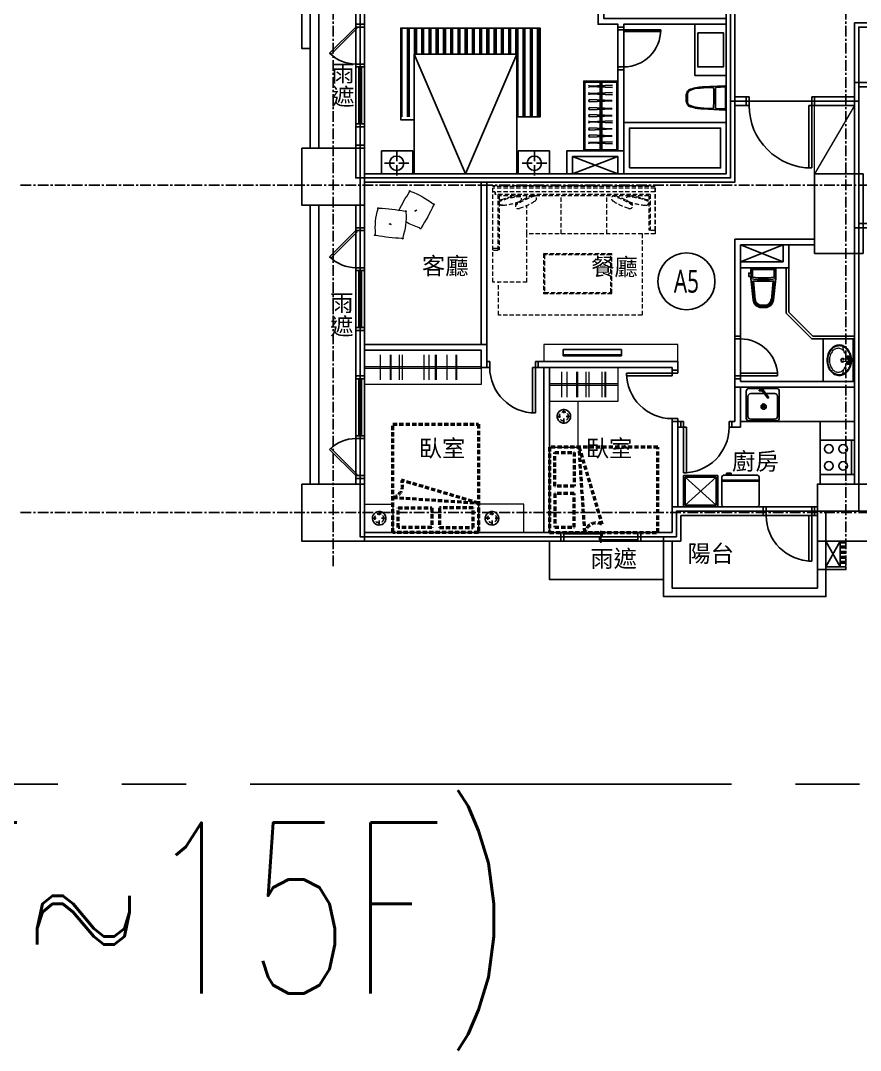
# Model space of a CAD drawing. Header units: millimetres. Extents: x -3377 to 119122, y -22007 to 15479.
# Drawn here: x 63803 to 65277, y 7810 to 9618 of the extents above; entities that cross this region are included whole.
import ezdxf
from ezdxf.enums import TextEntityAlignment as Align

# ---------------------------------------------------------------- set-up
doc = ezdxf.new("R2010")
doc.units = ezdxf.units.MM
doc.header["$LTSCALE"] = 150
doc.header["$MEASUREMENT"] = 0
doc.linetypes.add('11', pattern=[0.15, 0.1, -0.05])
doc.linetypes.add('CENTER', pattern=[2, 1.25, -0.25, 0.25, -0.25])
doc.layers.get('0').update_dxf_attribs({"plot": 0})
for name, color, linetype, plot in [('AREA', 3, 'Continuous', False), ('FUNITURE', 9, 'Continuous', False), ('S-ARCH', 252, 'Continuous', False)]:
    doc.layers.add(name, color=color, linetype=linetype, plot=plot)
for name, color, linetype in [('area2', 6, 'Continuous'), ('ASSLN', 8, 'Continuous'), ('COL', 1, 'Continuous'), ('Duct', 1, 'Continuous'), ('FIN', 5, 'Continuous'), ('GRID', 5, 'CENTER'), ('OPEN', 4, 'Continuous'), ('SYM', 3, 'Continuous'), ('TEXT', 2, 'Continuous'), ('TOIL', 6, 'Continuous'), ('TOILET', 141, 'Continuous'), ('WALL', 2, 'Continuous'), ('WALL2', 3, 'Continuous'), ('WALL3', 4, 'Continuous')]:
    doc.layers.add(name, color=color, linetype=linetype)
doc.styles.add('C1', font='', dxfattribs={"bigfont": 'japanese.shx'})
doc.styles.add('CS4', font='romans.shx', dxfattribs={"width": 0.7, "height": 45, "bigfont": 'lsp.shx'})
doc.styles.add('HH', font='')
doc.styles.add('HHV', font='')
doc.styles.get('C1').set_extended_font_data('微軟正黑體')
doc.styles.get('HH').set_extended_font_data('Microsoft JhengHei')
doc.styles.get('HHV').set_extended_font_data('@微軟正黑體')

# ---------------------------------------------------------------- blocks, each defined once
blk = doc.blocks.new('A$C1FBE2881')
at = {"color": 252}
for p, q in [((-284.5, -360, 0), (-284.5, -995, 0)), ((-299.5, -820, 0), (-299.5, -995, 0)), ((160.5, -1040), (240.5, -1010)), ((240.5, -1040), (160.5, -1010)), ((-299.5, -1585, 0), (-299.5, -1095, 0)), ((-284.5, -1585, 0), (-284.5, -1095, 0)), ((455.5, -1165, 0), (530.5, -1195, 0)), ((455.5, -1195, 0), (530.5, -1165, 0))]:
    blk.add_line(p, q, dxfattribs=at)
at = {"color": 252, "elevation": 0}
for points in [[(-284.5, -535), (-314.5, -535), (-314.5, -820), (-299.5, -820)], [(605.5, -1685), (630.5, -1685), (630.5, -1730), (605.5, -1730), (605.5, -1685), (630.5, -1730), (630.5, -1685), (605.5, -1730)]]:
    blk.add_lwpolyline(points, dxfattribs=at)
for points in [[(600.5, -1405), (655.5, -1405), (655.5, -1330), (645.5, -1330), (645.5, -1330), (600.5, -1330)], [(320.5, -1685), (320.5, -1752.5), (120.5, -1752.5), (120.5, -1685)]]:
    blk.add_lwpolyline(points, close=True, dxfattribs=at)
at = {"layer": 'AREA', "color": 252}
for points in [[(-299.5, -727.5), (-299.5, -995), (-219.5, -995), (-219.5, -1047.5), (438, -1047.5), (438, -557.5)], [(-219.5, -727.5), (-219.5, -995), (-219.5, -995), (-219.5, -1047.5), (438, -1047.5), (438, -557.5)]]:
    blk.add_lwpolyline(points, dxfattribs=at)
at = {"layer": 'AREA', "color": 252, "elevation": 0}
for points in [[(438, -1047.5), (438, -557.5), (663, -557.5), (663, -267.5), (663, -267.5), (663, -27.5), (663, -27.5), (663, 212.5), (328, 212.5), (328, 297.5), (-212, 297.5), (-212, -1047.5)], [(1425.5, -557.5), (793, -557.5), (663, -557.5), (663, -557.5), (438, -557.5), (438, -912.5), (438, -912.5), (663, -912.5), (663, -887.5), (663, -782.5), (933, -782.5), (1160.5, -782.5), (1425.5, -782.5), (1425.5, -782.5), (1425.5, -557.5)], [(343, -1677.5), (343, -1632.5), (605.5, -1632.5), (663, -1632.5), (663, -1127.5), (663, -912.5), (438, -912.5), (438, -1047.5), (-212, -1047.5), (-212, -1677.5), (320.5, -1677.5)]]:
    blk.add_lwpolyline(points, close=True, dxfattribs=at)
for points in [[(1913, -1632.5), (1363, -1632.5), (1363, -1292.5), (1158, -1292.5), (1158, -1292.5), (933, -1292.5), (933, -1632.5), (663, -1632.5), (605.5, -1632.5), (343, -1632.5), (343, -1677.5), (320.5, -1677.5), (-212, -1677.5), (-212, -1047.5), (-212, 297.5)], [(1425.5, -782.5), (663, -782.5), (663, -1632.5), (933, -1632.5), (933, -1292.5), (1158, -1292.5), (1158, -902.5), (1425.5, -902.5), (1425.5, -782.5)]]:
    blk.add_lwpolyline(points, dxfattribs=at)
at = {"layer": 'AREA', "color": 252}
blk.add_lwpolyline([(605.5, -1782.5), (605.5, -1632.5), (343, -1632.5), (343, -1677.5), (320.5, -1677.5), (320.5, -1782.5)], close=True, dxfattribs=at)
at = {"layer": 'area2', "color": 252, "elevation": 0}
for points in [[(438, -1047.5), (438, -1047.5), (438, -557.5), (438, -557.5), (438, -557.5), (663, -557.5), (663, -557.5), (663, -557.5), (663, 212.5), (663, 212.5), (663, 212.5), (663, 212.5), (663, 212.5), (663, 212.5), (328, 212.5), (328, 297.5), (328, 297.5), (-212, 297.5), (-212, -1047.5), (438, -1047.5), (438, -1047.5)], [(933, -887.5), (663, -887.5), (663, -1127.5), (933, -1127.5)], [(343, -1677.5), (343, -1632.5), (605.5, -1632.5), (663, -1632.5), (663, -1127.5), (663, -912.5), (438, -912.5), (438, -1047.5), (-212, -1047.5), (-212, -1677.5), (320.5, -1677.5)]]:
    blk.add_lwpolyline(points, close=True, dxfattribs=at)
at = {"layer": 'ASSLN', "color": 252, "elevation": 0}
for points in [[(640.5, -1688), (640.5, -1685), (630.5, -1685), (630.5, -1688)], [(640.5, -1697), (640.5, -1694), (630.5, -1694), (630.5, -1697)], [(640.5, -1706), (640.5, -1703), (630.5, -1703), (630.5, -1706)], [(640.5, -1715), (640.5, -1712), (630.5, -1712), (630.5, -1715)], [(640.5, -1730), (605.5, -1730), (605.5, -1735), (640.5, -1735)], [(640.5, -1724), (640.5, -1721), (630.5, -1721), (630.5, -1724)]]:
    blk.add_lwpolyline(points, close=True, dxfattribs=at)
at = {"layer": 'COL', "color": 252, "elevation": 0}
for points in [[(-314.5, -995), (-204.5, -995), (-204.5, -1095), (-314.5, -1095)], [(585.5, -1040), (670.5, -1040), (670.5, -1180), (585.5, -1180)], [(-314.5, -1585), (-204.5, -1585), (-204.5, -1685), (-314.5, -1685)], [(700.5, -1585), (590.5, -1585), (590.5, -1685), (700.5, -1685)]]:
    blk.add_lwpolyline(points, close=True, dxfattribs=at)
at = {"layer": 'Duct', "color": 252, "linetype": 'CENTER', "ltscale": 3, "elevation": 0}
blk.add_lwpolyline([(-2667.8, -2111.5), (-2667.8, -854.3), (-2667.8, 733.2), (3140.4, 733.1), (3139.9, -854.4), (3139.5, -2111.5), (157.7, -2111.5)], close=True, dxfattribs=at)
blk.add_lwpolyline([(-2667.8, -2111.5), (-2667.8, -854.3), (-2667.8, 733.2), (3140.4, 733.1), (3139.9, -854.4), (3139.5, -2111.5), (157.7, -2111.5)], close=True, dxfattribs=at)
blk.add_lwpolyline([(-2667.8, -2111.5), (-2667.8, -854.3), (-2667.8, 733.2), (3140.4, 733.1), (3139.9, -854.4), (3139.5, -2111.5), (157.7, -2111.5)], close=True, dxfattribs=at)
at = {"layer": 'FIN', "color": 252}
for p, q in [((465.5, -1422, 0), (465.5, -1469, 0)), ((518.5, -1417, 0), (470.5, -1417, 0)), ((515.5, -1426, 0), (473.5, -1426, 0)), ((492.3, -1420, 0), (488.3, -1420, 0)), ((488.3, -1420, 0), (488.3, -1421, 0)), ((492.4, -1421, 0), (488.3, -1421, 0)), ((492.3, -1422, 0), (495.6, -1418.7, 0)), ((495.6, -1422, 0), (492.3, -1418.7, 0)), ((494, -1422, 0), (503.2, -1433.8, 0)), ((495.6, -1420.8, 0), (504.8, -1432.5, 0)), ((523.5, -1469, 0), (523.5, -1422, 0)), ((468.5, -1431, 0), (468.5, -1466, 0)), ((504, -1431.6, 0), (502.4, -1432.8, 0)), ((504.7, -1433.2, 0), (503.9, -1433.9, 0)), ((520.5, -1466, 0), (520.5, -1431, 0)), ((494.5, -1450.5, 0), (497.8, -1447.2, 0)), ((497.8, -1450.5, 0), (494.5, -1447.2, 0)), ((496.1, -1451.2, 0), (496.1, -1446.5, 0)), ((470.5, -1474, 0), (518.5, -1474, 0)), ((473.5, -1471, 0), (515.5, -1471, 0)), ((655.5, -1508, 0), (595.5, -1508, 0)), ((595.5, -1508, 0), (595.5, -1568, 0)), ((650.5, -1568, 0), (650.5, -1508, 0)), ((655.5, -1568, 0), (655.5, -1508, 0)), ((595.5, -1568, 0), (655.5, -1568, 0))]:
    blk.add_line(p, q, dxfattribs=at)
at = {"layer": 'FIN', "color": 252, "elevation": 0}
for points in [[(455.5, -1475), (655.5, -1475), (655.5, -1415), (455.5, -1415)], [(595.5, -1475), (595.5, -1585), (655.5, -1585), (655.5, -1475)]]:
    blk.add_lwpolyline(points, close=True, dxfattribs=at)
blk.add_lwpolyline([(455.5, -1475), (595.5, -1475), (595.5, -1585)], dxfattribs=at)
at = {"layer": 'FIN', "color": 252}
for centre, radius in [((493.9, -1420.3, 0), 1.7), ((496.1, -1448.9, 0), 4.63), ((496.1, -1448.9, 0), 2.34), ((610.5, -1523, 0), 7.5), ((635.5, -1523, 0), 7.5), ((610.5, -1553, 0), 7.5), ((635.5, -1553, 0), 7.5)]:
    blk.add_circle(centre, radius, dxfattribs=at)
for centre, radius, start, end in [((470.5, -1422, 0), 5, 90, 180), ((473.5, -1431, 0), 5, 90, 180), ((515.5, -1431, 0), 5, 0, 90), ((518.5, -1422, 0), 5, 0, 90), ((503.6, -1433.5, 0), 0.5, 217.959, 307.959), ((504.4, -1432.9, 0), 0.5, 307.959, 37.959), ((470.5, -1469, 0), 5, 180, 270), ((473.5, -1466, 0), 5, 180, 270), ((515.5, -1466, 0), 5, 270, 0), ((518.5, -1469, 0), 5, 270, 0)]:
    blk.add_arc(centre, radius, start, end, dxfattribs=at)
at = {"layer": 'FUNITURE', "color": 252}
for p, q in [((-140.7, -945.3), (-140.7, -789.3)), ((-140.2, -940.3), (-140.2, -784.3)), ((-138.6, -940.3), (-138.6, -784.3)), ((-129.1, -940.3), (-129.1, -784.3)), ((-127.5, -940.3), (-127.5, -784.3)), ((-125.9, -940.3), (-125.9, -784.3)), ((-116.4, -830), (-116.4, -784.3)), ((-114.8, -830), (-114.8, -784.3)), ((-113.2, -830), (-113.2, -784.3)), ((-103.7, -830), (-103.7, -784.3)), ((-102.1, -830), (-102.1, -784.3)), ((-100.5, -830), (-100.5, -784.3)), ((-91, -830), (-91, -784.3)), ((-89.4, -830), (-89.4, -784.3)), ((-87.8, -830), (-87.8, -784.3)), ((-78.3, -830), (-78.3, -784.3)), ((-76.7, -830), (-76.7, -784.3)), ((-75.1, -830), (-75.1, -784.3)), ((-65.6, -830), (-65.6, -784.3)), ((-64, -830), (-64, -784.3)), ((-62.4, -830), (-62.4, -784.3)), ((-52.9, -830), (-52.9, -784.3)), ((-51.3, -830), (-51.3, -784.3)), ((-49.7, -830), (-49.7, -784.3)), ((-40.2, -830), (-40.2, -784.3)), ((-38.6, -830), (-38.6, -784.3)), ((-37, -830), (-37, -784.3)), ((-27.5, -830), (-27.5, -784.3)), ((-25.9, -830), (-25.9, -784.3)), ((-24.3, -830), (-24.3, -784.3)), ((-14.8, -830), (-14.8, -784.3)), ((-13.2, -830), (-13.2, -784.3)), ((-11.6, -830), (-11.6, -784.3)), ((-2.1, -830), (-2.1, -784.3)), ((-0.5, -830), (-0.5, -784.3)), ((1.1, -830), (1.1, -784.3)), ((10.6, -830), (10.6, -784.3)), ((12.2, -830), (12.2, -784.3)), ((13.8, -830), (13.8, -784.3)), ((23.3, -830), (23.3, -784.3)), ((24.9, -830), (24.9, -784.3)), ((26.5, -830), (26.5, -784.3)), ((36, -830), (36, -784.3)), ((37.6, -830), (37.6, -784.3)), ((39.2, -830), (39.2, -784.3)), ((48.7, -830), (48.7, -784.3)), ((50.3, -830), (50.3, -784.3)), ((51.9, -830), (51.9, -784.3)), ((61.4, -830), (61.4, -784.3)), ((63, -940.3), (63, -784.3)), ((64.6, -940.3), (64.6, -784.3)), ((74.1, -940.3), (74.1, -784.3)), ((75.7, -940.3), (75.7, -784.3)), ((77.3, -940.3), (77.3, -784.3)), ((86.8, -940.3), (86.8, -784.3)), ((88.4, -940.3), (88.4, -784.3)), ((90, -940.3), (90, -784.3)), ((99.5, -940.3), (99.5, -784.3)), ((101.1, -940.3), (101.1, -784.3)), ((102.7, -940.3), (102.7, -784.3)), ((230.8, -884.6), (191.4, -886.3)), ((209.2, -879.5), (209.2, -998)), ((212.2, -879.5), (212.2, -998)), ((230.8, -888.6), (191.4, -886.8)), ((230.8, -897.6), (191.4, -899.4)), ((230.8, -901.6), (191.4, -899.9)), ((190.7, -909.9), (230.1, -911.7)), ((190.7, -913.9), (230.1, -912.2)), ((190.7, -923.6), (230.1, -925.4)), ((190.7, -927.6), (230.1, -925.9)), ((190.7, -936.3), (230.1, -938.1)), ((190.7, -940.3), (230.1, -938.6)), ((230.8, -947), (191.4, -948.7)), ((230.8, -951), (191.4, -949.2)), ((190.7, -959.3), (230.1, -961)), ((190.7, -963.3), (230.1, -961.5)), ((190.7, -972), (230.1, -973.7)), ((190.7, -976), (230.1, -974.2)), ((230.8, -983.8), (191.4, -985.5)), ((230.8, -987.8), (191.4, -986)), ((-147.8, -1018), (-147.8, -1000)), ((93.8, -1018), (93.8, -1000)), ((-151.4, -1021.6), (-169.4, -1021.6)), ((-147.8, -1025.2), (-147.8, -1043.2)), ((-144.2, -1021.6), (-126.2, -1021.6)), ((90.2, -1021.6), (72.2, -1021.6)), ((93.8, -1043.2), (93.8, -1025.2)), ((97.4, -1021.6), (115.4, -1021.6)), ((358.5, -1622, 0), (412.5, -1573, 0)), ((412.5, -1622, 0), (358.5, -1573, 0))]:
    blk.add_line(p, q, dxfattribs=at)
at = {"layer": 'FUNITURE', "color": 252, "linetype": '11', "lineweight": 5, "ltscale": 0.5}
for p, q in [((20.8, -1060.5, 0), (305.8, -1060.5, 0)), ((20.8, -1230.5, 0), (20.8, -1060.5, 0)), ((305.8, -1062.2, 0), (20.8, -1062.2, 0)), ((305.8, -1065.5, 0), (20.8, -1065.5, 0)), ((305.8, -1071.6, 0), (20.8, -1071.6, 0)), ((296.8, -1076.6, 0), (24.8, -1076.6, 0)), ((29.8, -1076.6, 0), (29.8, -1174.6, 0)), ((294.8, -1078.6, 0), (31.8, -1078.6, 0)), ((31.8, -1078.6, 0), (31.8, -1173.7, 0)), ((80.8, -1082.5, 0), (80.8, -1078.6, 0)), ((140.8, -1145.5, 0), (140.8, -1078.6, 0)), ((220.8, -1145.5, 0), (220.8, -1078.6, 0)), ((294.8, -1078.6, 0), (294.8, -1138.5, 0)), ((296.8, -1076.6, 0), (296.8, -1139.6, 0)), ((80.8, -1145.5, 0), (80.8, -1095.6, 0)), ((294.8, -1138.5, 0), (296.8, -1138.5, 0)), ((305.8, -1145.5, 0), (80.8, -1145.5, 0)), ((80.8, -1230.5, 0), (80.8, -1145.5, 0)), ((282.8, -1145.5, 0), (282.8, -1288.1, 0)), ((305.8, -1139.6, 0), (296.8, -1139.6, 0)), ((305.8, -1139.6, 0), (305.8, -1145.5, 0)), ((29.8, -1171.6, 0), (20.8, -1171.6, 0)), ((29.8, -1174.6, 0), (20.8, -1174.6, 0)), ((31.8, -1168.7, 0), (29.8, -1168.7, 0)), ((31.8, -1173.7, 0), (29.8, -1173.7, 0)), ((109.8, -1180.5, 0), (109.8, -1250.5, 0)), ((229.8, -1180.5, 0), (109.8, -1180.5, 0)), ((111.8, -1182.5, 0), (111.8, -1248.5, 0)), ((227.8, -1182.5, 0), (111.8, -1182.5, 0)), ((227.8, -1248.5, 0), (227.8, -1182.5, 0)), ((229.8, -1250.5, 0), (229.8, -1180.5, 0)), ((80.8, -1230.5, 0), (20.8, -1230.5, 0)), ((30.8, -1288.1, 0), (30.8, -1230.5, 0)), ((109.8, -1250.5, 0), (229.8, -1250.5, 0)), ((111.8, -1248.5, 0), (227.8, -1248.5, 0)), ((282.8, -1288.1, 0), (30.8, -1288.1, 0))]:
    blk.add_line(p, q, dxfattribs=at)
at = {"layer": 'FUNITURE', "color": 252, "linetype": '11', "ltscale": 0.5}
for p, q in [((305.8, -1139.6, 0), (305.8, -1060.5, 0)), ((24.8, -1071.6, 0), (24.8, -1076.6, 0)), ((145.5, -1453, 0), (145.5, -1462, 0)), ((145.5, -1453, 0), (145.5, -1462, 0)), ((132.4, -1466, 0), (141.5, -1466, 0)), ((145.5, -1470, 0), (145.5, -1479.1, 0)), ((145.5, -1470, 0), (145.5, -1479.1, 0)), ((149.5, -1466, 0), (158.6, -1466, 0)), ((149.5, -1466, 0), (158.6, -1466, 0)), ((-191.5, -1645, 0), (-182.5, -1645, 0)), ((-191.5, -1645, 0), (-182.5, -1645, 0)), ((-178.5, -1631.9, 0), (-178.5, -1641, 0)), ((-174.5, -1645, 0), (-165.4, -1645, 0)), ((-174.5, -1645, 0), (-165.4, -1645, 0)), ((15.5, -1645, 0), (6.4, -1645, 0)), ((15.5, -1645, 0), (6.4, -1645, 0)), ((19.5, -1631.9, 0), (19.5, -1641, 0)), ((32.5, -1645, 0), (23.5, -1645, 0)), ((32.5, -1645, 0), (23.5, -1645, 0)), ((-178.5, -1649, 0), (-178.5, -1658.1, 0)), ((-178.5, -1649, 0), (-178.5, -1658.1, 0)), ((19.5, -1649, 0), (19.5, -1658.1, 0)), ((19.5, -1649, 0), (19.5, -1658.1, 0))]:
    blk.add_line(p, q, dxfattribs=at)
at = {"layer": 'FUNITURE', "color": 252, "lineweight": 13, "ltscale": 0.5}
for p, q in [((-176.8, -1357.9, 0), (-176.8, -1402.1, 0)), ((-159.5, -1357.9, 0), (-159.5, -1402.1, 0)), ((-157.4, -1402.1, 0), (-157.4, -1357.9, 0)), ((-143.3, -1357.9, 0), (-143.3, -1402.1, 0)), ((-137.9, -1357.9, 0), (-137.9, -1402.1, 0)), ((-100.4, -1357.9, 0), (-100.4, -1402.1, 0)), ((-91.3, -1357.9, 0), (-91.3, -1402.1, 0)), ((-80.1, -1357.9, 0), (-80.1, -1402.1, 0)), ((-78.1, -1402.1, 0), (-78.1, -1357.9, 0)), ((-60.1, -1357.9, 0), (-60.1, -1402.1, 0)), ((-44.3, -1357.9, 0), (-44.3, -1402.1, 0)), ((-42.2, -1402.1, 0), (-42.2, -1357.9, 0)), ((141.5, -1387.9, 0), (141.5, -1432.1, 0)), ((150.7, -1387.9, 0), (150.7, -1432.1, 0)), ((168, -1387.9, 0), (168, -1432.1, 0)), ((170, -1432.1, 0), (170, -1387.9, 0)), ((184.1, -1387.9, 0), (184.1, -1432.1, 0)), ((189.5, -1387.9, 0), (189.5, -1432.1, 0)), ((212, -1387.9, 0), (212, -1432.1, 0)), ((217.3, -1387.9, 0), (217.3, -1432.1, 0)), ((219.4, -1432.1, 0), (219.4, -1387.9, 0))]:
    blk.add_line(p, q, dxfattribs=at)
at = {"layer": 'FUNITURE', "color": 252, "lineweight": 5, "ltscale": 0.5}
for p, q in [((-204.5, -1378.5, 0), (0.5, -1378.5, 0)), ((-204.5, -1381.5, 0), (0.5, -1381.5, 0)), ((120.5, -1408.5, 0), (240.5, -1408.5, 0)), ((120.5, -1411.5, 0), (240.5, -1411.5, 0))]:
    blk.add_line(p, q, dxfattribs=at)
at = {"layer": 'FUNITURE', "color": 252, "linetype": '11', "lineweight": 50, "ltscale": 0.5}
for p, q in [((182.3, -1669.6, 0), (172.3, -1520, 0)), ((172.3, -1520, 0), (212.3, -1655, 0)), ((-4.5, -1618.2, 0), (-139.5, -1578.2, 0)), ((-154.1, -1608.2, 0), (-4.5, -1618.2, 0))]:
    blk.add_line(p, q, dxfattribs=at)
at = {"layer": 'FUNITURE', "color": 252, "ltscale": 0.5}
for p, q in [((483, -1569, 0), (428, -1569, 0)), ((430.8, -1565.7, 0), (438.9, -1565.7, 0)), ((430.8, -1569, 0), (430.8, -1565.7, 0)), ((438.9, -1567, 0), (430.8, -1567, 0)), ((438.9, -1565.7, 0), (438.9, -1569, 0)), ((422.5, -1574.5, 0), (422.5, -1619.5, 0)), ((422.5, -1577.8, 0), (488.5, -1577.8, 0)), ((422.5, -1579.9, 0), (488.5, -1579.9, 0)), ((488.5, -1619.5, 0), (488.5, -1574.5, 0)), ((495.5, -1625, 0), (415.5, -1625, 0)), ((428, -1625, 0), (483, -1625, 0))]:
    blk.add_line(p, q, dxfattribs=at)
at = {"layer": 'FUNITURE', "color": 252}
for points in [[(-140.7, -945.3), (-140.7, -784.3), (103.8, -784.3), (103.8, -940.3), (63, -940.3)], [(63, -1040), (-117, -1040), (-117, -830), (63, -830), (63, -1040)], [(63, -830), (-27, -1040), (-117, -830)], [(182.5, -998), (238.5, -998), (238.5, -879.5), (182.5, -879.5), (182.5, -998)], [(-117, -945.3), (-140.7, -945.3), (-140.7, -945.3)]]:
    blk.add_lwpolyline(points, dxfattribs=at)
for points in [[(180.5, -1000), (240.5, -1000), (240.5, -877.5), (180.5, -877.5)], [(-119.3, -1000), (-174.3, -1000), (-174.3, -1040), (-119.3, -1040)], [(65.3, -1000), (120.3, -1000), (120.3, -1040), (65.3, -1040)]]:
    blk.add_lwpolyline(points, close=True, dxfattribs=at)
at = {"layer": 'FUNITURE', "color": 252, "lineweight": 5, "ltscale": 0.5, "elevation": 0}
blk.add_lwpolyline([(655.5, -920), (655.5, -1040), (585.5, -1040), (585.5, -920), (655.5, -920), (585.5, -1040)], dxfattribs=at)
at = {"layer": 'FUNITURE', "color": 252, "elevation": 0}
for points in [[(0.5, -1055), (0.5, -1340)], [(10.5, -1055), (10.5, -1340)], [(144.5, -1348.9), (144.5, -1357.8), (246.5, -1357.8), (246.5, -1348.9), (144.5, -1348.9)]]:
    blk.add_lwpolyline(points, dxfattribs=at)
at = {"layer": 'FUNITURE', "color": 252, "lineweight": 5, "elevation": 0}
blk.add_lwpolyline([(-143.7, -1104, -0.031972), (-125.3, -1072.1, -0.210282), (-125.3, -1069.7, -0.22335), (-123.1, -1071.1, -0.086254), (-84, -1093.1, -0.360506), (-81.4, -1093.9, -0.135265), (-83.3, -1095.2, -0.041442), (-105, -1134.9, -0.202853), (-106.3, -1137.5, -0.216577), (-108, -1134.8, -0.063306), (-131.8, -1124.7, -0.063306)], format="xyb", dxfattribs=at)
blk.add_lwpolyline([(-180.6, -1099.9, -0.22726), (-179.1, -1100.4, -0.040166), (-133.2, -1105.9, -0.210282), (-131, -1105, -0.22335), (-131.5, -1107.6, -0.086254), (-137.1, -1152.1, -0.360506), (-136.8, -1154.8, -0.135265), (-138.7, -1153.5, -0.041442), (-183.7, -1148.5, -0.202853), (-186.5, -1148.3, -0.216577), (-184.7, -1145.6, -0.1085), (-180.2, -1101.9, -0.535299)], format="xyb", close=True, dxfattribs=at)
at = {"layer": 'FUNITURE', "color": 252, "lineweight": 5, "ltscale": 0.5, "elevation": 0}
for points in [[(0.5, -1410), (-204.5, -1410), (-204.5, -1350), (0.5, -1350)], [(240.5, -1440), (120.5, -1440), (120.5, -1380), (240.5, -1380)], [(170.5, -1440), (120.5, -1440), (120.5, -1520), (170.5, -1520)], [(-204.5, -1670), (-204.5, -1620), (-154.5, -1620), (-154.5, -1670)], [(75.5, -1670), (75.5, -1620), (-4.5, -1620), (-4.5, -1670)]]:
    blk.add_lwpolyline(points, close=True, dxfattribs=at)
at = {"layer": 'FUNITURE', "color": 252, "lineweight": 5, "elevation": 0}
blk.add_lwpolyline([(345.5, -1370), (345.5, -1340), (110.5, -1340), (110.5, -1370)], close=True, dxfattribs=at)
at = {"layer": 'FUNITURE', "color": 252, "linetype": 'ByBlock', "elevation": 0}
blk.add_lwpolyline([(144.5, -1357.8), (246.5, -1357.8), (246.5, -1359.7), (144.5, -1359.7)], close=True, dxfattribs=at)
at = {"layer": 'FUNITURE', "color": 252, "linetype": '11', "ltscale": 0.5, "elevation": 0}
for points in [[(145.5, -1454.2), (142.6, -1454.5), (139.8, -1455.6), (137.4, -1457.4), (135.5, -1459.6), (134.3, -1462.3), (133.7, -1465.2), (133.8, -1468.2), (134.7, -1471), (136.3, -1473.5), (138.4, -1475.6), (141, -1477), (143.8, -1477.8), (146.8, -1477.8), (149.7, -1477.2), (152.3, -1475.8), (154.5, -1473.8), (156.1, -1471.3), (157.1, -1468.5), (157.4, -1465.6), (156.9, -1462.7), (155.7, -1460), (153.9, -1457.6), (151.5, -1455.8), (148.8, -1454.6), (145.9, -1454.2), (145.5, -1454.2)], [(-190.3, -1645), (-190, -1642.1), (-188.9, -1639.3), (-187.1, -1636.9), (-184.9, -1635), (-182.2, -1633.7), (-179.3, -1633.2), (-176.3, -1633.3), (-173.5, -1634.2), (-171, -1635.8), (-168.9, -1637.9), (-167.5, -1640.5), (-166.7, -1643.3), (-166.6, -1646.3), (-167.3, -1649.2), (-168.7, -1651.8), (-170.7, -1654), (-173.2, -1655.6), (-176, -1656.6), (-178.9, -1656.9), (-181.8, -1656.4), (-184.5, -1655.2), (-186.9, -1653.4), (-188.7, -1651), (-189.9, -1648.3), (-190.3, -1645.4), (-190.3, -1645)], [(31.3, -1645), (31, -1642.1), (29.9, -1639.3), (28.2, -1636.9), (25.9, -1635), (23.2, -1633.7), (20.3, -1633.2), (17.3, -1633.3), (14.5, -1634.2), (12, -1635.8), (10, -1637.9), (8.5, -1640.5), (7.7, -1643.3), (7.7, -1646.3), (8.3, -1649.2), (9.7, -1651.8), (11.7, -1654), (14.2, -1655.6), (17, -1656.6), (19.9, -1656.9), (22.8, -1656.4), (25.5, -1655.2), (27.9, -1653.4), (29.7, -1651), (30.9, -1648.3), (31.3, -1645.4), (31.3, -1645)]]:
    blk.add_lwpolyline(points, close=True, dxfattribs=at)
at = {"layer": 'FUNITURE', "color": 252, "linetype": '11', "lineweight": 50, "ltscale": 0.5, "elevation": 0}
for points in [[(-4.5, -1670), (-154.5, -1670), (-154.5, -1480), (-4.5, -1480), (-4.5, -1670)], [(120.5, -1520), (120.5, -1670), (310.5, -1670), (310.5, -1520), (120.5, -1520)]]:
    blk.add_lwpolyline(points, dxfattribs=at)
for points in [[(129.5, -1529.2), (163.9, -1529.2), (163.9, -1588.3), (129.5, -1588.3)], [(129.5, -1660.8), (163.9, -1660.8), (163.9, -1601.7), (129.5, -1601.7)], [(-145.3, -1661), (-145.3, -1626.6), (-86.1, -1626.6), (-86.1, -1661)], [(-13.6, -1661), (-13.6, -1626.6), (-72.8, -1626.6), (-72.8, -1661)]]:
    blk.add_lwpolyline(points, close=True, dxfattribs=at)
at = {"layer": 'FUNITURE', "color": 252, "elevation": 0}
for points in [[(415.5, -1625), (355.5, -1625), (355.5, -1570), (415.5, -1570)], [(412.5, -1622), (358.5, -1622), (358.5, -1573), (412.5, -1573)]]:
    blk.add_lwpolyline(points, close=True, dxfattribs=at)
at = {"layer": 'FUNITURE', "color": 252}
for centre in [(-147.8, -1021.6), (93.8, -1021.6)]:
    blk.add_circle(centre, 12.6, dxfattribs=at)
at = {"layer": 'FUNITURE', "color": 252, "linetype": '11', "ltscale": 0.5}
for centre in [(145.5, -1466, 0), (-178.5, -1645, 0), (19.5, -1645, 0)]:
    blk.add_circle(centre, 8, dxfattribs=at)
at = {"layer": 'FUNITURE', "color": 252}
for centre, radius, start, end in [((191.1, -884.5), 1.86, 182.7753, 278.1382), ((191.1, -888.7), 1.86, 81.8618, 177.2247), ((191.1, -897.5), 1.86, 182.7753, 278.1382), ((191.1, -901.7), 1.86, 81.8618, 177.2247), ((191.2, -911.9), 2, 90, 270), ((191.2, -925.6), 2, 90, 270), ((191.2, -938.3), 2, 90, 270), ((191.1, -946.9), 1.86, 182.7753, 278.1382), ((191.1, -951.1), 1.86, 81.8618, 177.2247), ((191.2, -961.3), 2, 90, 270), ((191.2, -974), 2, 90, 270), ((191.1, -983.7), 1.86, 182.7753, 278.1382), ((191.1, -987.9), 1.86, 81.8618, 177.2247)]:
    blk.add_arc(centre, radius, start, end, dxfattribs=at)
at = {"layer": 'FUNITURE', "color": 252, "linetype": '11', "lineweight": 5, "ltscale": 0.5}
for centre, radius, start, end in [((75.9, -1193.3, 0), 113, 92.9555, 112.6337), ((75.5, -1191.6, 0), 113, 95.1665, 110.4228), ((125.5, -1188.2, 0), 113, 105.4782, 125.1564), ((124.8, -1186.6, 0), 113, 107.6891, 122.9454), ((66.4, -1083.9, 0), 5, 282.7946, 102.7946), ((92.6, -1083.5, 0), 5, 295.3173, 115.3173), ((234.1, -1083.5, 0), 5, 64.6827, 244.6827), ((201.1, -1188.2, 0), 113, 54.8436, 74.5218), ((201.9, -1186.6, 0), 113, 57.0546, 72.3109), ((260.2, -1083.9, 0), 5, 77.2054, 257.2054), ((250.8, -1193.3, 0), 113, 67.3663, 87.0445), ((251.2, -1191.6, 0), 113, 69.5772, 84.8335), ((37.1, -1090.5, 0), 5, 102.7946, 282.7946), ((28.1, -982.9, 0), 113, 275.1665, 290.4228), ((65.4, -1096.3, 0), 5, 115.3173, 295.3173), ((33.2, -993.1, 0), 113, 287.6891, 302.9454), ((293.4, -993.1, 0), 113, 237.0546, 252.3109), ((261.2, -1096.3, 0), 5, 244.6827, 64.6827), ((298.6, -982.9, 0), 113, 249.5772, 264.8335), ((289.5, -1090.5, 0), 5, 257.2054, 77.2054)]:
    blk.add_arc(centre, radius, start, end, dxfattribs=at)
at = {"layer": 'FUNITURE', "color": 252, "linetype": '11', "ltscale": 0.5}
blk.add_arc((37.1, -1090.5, 0), 5, 102.7946, 282.7946, dxfattribs=at)
at = {"layer": 'FUNITURE', "color": 252, "lineweight": 5}
for centre, radius, start, end in [((-114.6, -1102.1, 0), 2.33, 239.1607, 325.9974), ((-116.9, -1105.7, 0), 1.96, 335.7527, 56.9424), ((-161.2, -1126.4, 0), 1.96, 267.9793, 349.1689), ((-157, -1127.1, 0), 2.33, 171.3872, 258.224)]:
    blk.add_arc(centre, radius, start, end, dxfattribs=at)
at = {"layer": 'FUNITURE', "color": 252, "ltscale": 0.5}
for centre, start, end in [((428, -1574.5, 0), 90, 180), ((483, -1574.5, 0), 360, 90), ((428, -1619.5, 0), 180, 270), ((483, -1619.5, 0), 270, 360)]:
    blk.add_arc(centre, 5.5, start, end, dxfattribs=at)
at = {"layer": 'FUNITURE', "color": 252, "linetype": '11', "lineweight": 50, "ltscale": 0.5}
for centre, start, end in [((-158.7, -1587.4, 0), 282.537, 25.4845), ((203.1, -1674.3, 0), 64.5155, 167.463)]:
    blk.add_arc(centre, 21.3, start, end, dxfattribs=at)
at = {"layer": 'GRID', "color": 252, "ltscale": 0.1}
for p, q in [((-259.5, -1729.2, 0), (-259.5, 906, 0)), ((640.5, -1729.2, 0), (640.5, 906, 0)), ((-807.7, -1060, 0), (2984, -1060, 0)), ((-807.7, -1635, 0), (2984, -1635, 0))]:
    blk.add_line(p, q, dxfattribs=at)
at = {"layer": 'OPEN', "color": 252, "linetype": 'Continuous', "lineweight": -2}
for p, q in [((-219.5, -782.5, -1.1), (-265.5, -828.5, -1.1)), ((-263.3, -830.6, -1.1), (-217.4, -784.6, -1.1)), ((-219.5, -777.5, -1.1), (-219.5, -782.5, -1.1)), ((-219.5, -782.5, -1.1), (-204.5, -782.5, -1.1)), ((-219.5, -782.5, -1.1), (-219.5, -847.5, -1.1)), ((-217.4, -784.6, -1.1), (-219.5, -782.5, -1.1)), ((-204.5, -782.5, -1.1), (-204.5, -777.5, -1.1)), ((-204.5, -847.5, -1.1), (-204.5, -782.5, -1.1)), ((-265.5, -828.5, -1.1), (-263.3, -830.6, -1.1)), ((-219.5, -852.5, -1.1), (-219.5, -847.5, -1.1)), ((-219.5, -847.5, -1.1), (-204.5, -847.5, -1.1)), ((-204.5, -847.5, -1.1), (-204.5, -852.5, -1.1)), ((-219.5, -1135, 0), (-219.5, -1140, 0)), ((-204.5, -1140, 0), (-204.5, -1135, 0)), ((-219.5, -1140, 0), (-265.5, -1186, 0)), ((-263.3, -1188.1, 0), (-217.4, -1142.1, 0)), ((-219.5, -1140, 0), (-204.5, -1140, 0)), ((-219.5, -1140, 0), (-219.5, -1205, 0)), ((-217.4, -1142.1, 0), (-219.5, -1140, 0)), ((-204.5, -1205, 0), (-204.5, -1140, 0)), ((-265.5, -1186, 0), (-263.3, -1188.1, 0)), ((-219.5, -1210, 0), (-219.5, -1205, 0)), ((-219.5, -1205, 0), (-204.5, -1205, 0)), ((-204.5, -1205, 0), (-204.5, -1210, 0)), ((-219.5, -1500, 0), (-219.5, -1505, 0)), ((-204.5, -1505, 0), (-204.5, -1500, 0)), ((-219.5, -1505, 0), (-204.5, -1505, 0)), ((-219.5, -1570, 0), (-219.5, -1505, 0)), ((-204.5, -1505, 0), (-204.5, -1570, 0)), ((-265.5, -1524, 0), (-263.3, -1521.9, 0)), ((-219.5, -1570, 0), (-265.5, -1524, 0)), ((-263.3, -1521.9, 0), (-217.4, -1567.9, 0)), ((-217.4, -1567.9, 0), (-219.5, -1570, 0)), ((-219.5, -1575, 0), (-219.5, -1570, 0)), ((-219.5, -1570, 0), (-204.5, -1570, 0)), ((-204.5, -1570, 0), (-204.5, -1575, 0))]:
    blk.add_line(p, q, dxfattribs=at)
at = {"layer": 'OPEN', "color": 252, "linetype": 'Continuous'}
for p, q in [((240.5, -787.5), (240.5, -782.5)), ((250.5, -787.5), (240.5, -787.5)), ((240.5, -852.5), (240.5, -787.5)), ((250.5, -782.5), (250.5, -787.5)), ((250.5, -787.5), (250.5, -852.5)), ((250.5, -787.5), (315.5, -787.5)), ((250.5, -790.5), (250.5, -787.5)), ((315.5, -790.5), (250.5, -790.5)), ((315.5, -787.5), (315.5, -790.5)), ((-219.5, -847.5, -1.1), (-219.5, -852.5, -1.1)), ((-204.5, -852.5, -1.1), (-204.5, -847.5, -1.1)), ((-219.5, -852.5, -1.1), (-204.5, -852.5, -1.1)), ((-219.5, -952.5, -1.1), (-219.5, -852.5, -1.1)), ((-214.5, -952.5, -1.1), (-214.5, -852.5, -1.1)), ((-209.5, -952.5, -1.1), (-209.5, -852.5, -1.1)), ((-204.5, -852.5, -1.1), (-204.5, -952.5, -1.1)), ((250.5, -852.5), (240.5, -852.5)), ((240.5, -852.5), (240.5, -857.5)), ((250.5, -857.5), (250.5, -852.5)), ((470.5, -905, 0), (465.5, -905, 0)), ((465.5, -920, 0), (470.5, -920, 0)), ((470.5, -920, 0), (470.5, -905, 0)), ((575.5, -1030, 0), (575.5, -920, 0)), ((575.5, -920, 0), (580.5, -920, 0)), ((580.5, -920, 0), (580.5, -905, 0)), ((580.5, -905, 0), (585.5, -905, 0)), ((585.5, -920, 0), (580.5, -920, 0)), ((580.5, -920, 0), (580.5, -1030, 0)), ((-219.5, -957.5, -1.1), (-219.5, -952.5, -1.1)), ((-219.5, -952.5, -1.1), (-204.5, -952.5, -1.1)), ((-204.5, -952.5, -1.1), (-204.5, -957.5, -1.1)), ((580.5, -1030, 0), (575.5, -1030, 0)), ((-219.5, -1205, 0), (-219.5, -1210, 0)), ((-219.5, -1210, 0), (-204.5, -1210, 0)), ((-219.5, -1310, 0), (-219.5, -1210, 0)), ((-214.5, -1310, 0), (-214.5, -1210, 0)), ((-209.5, -1310, 0), (-209.5, -1210, 0)), ((-204.5, -1210, 0), (-204.5, -1205, 0)), ((-204.5, -1210, 0), (-204.5, -1310, 0)), ((-219.5, -1315, 0), (-219.5, -1310, 0)), ((-219.5, -1310, 0), (-204.5, -1310, 0)), ((-204.5, -1310, 0), (-204.5, -1315, 0)), ((445.5, -1330, 0), (445.5, -1325, 0)), ((455.5, -1330, 0), (445.5, -1330, 0)), ((445.5, -1330, 0), (445.5, -1395, 0)), ((455.5, -1325, 0), (455.5, -1330, 0)), ((455.5, -1395, 0), (455.5, -1330, 0)), ((15.5, -1370, 0), (10.5, -1370, 0)), ((15.5, -1380, 0), (15.5, -1370, 0)), ((95.5, -1380, 0), (95.5, -1370, 0)), ((95.5, -1370, 0), (100.5, -1370, 0)), ((10.5, -1380, 0), (15.5, -1380, 0)), ((90.5, -1460, 0), (90.5, -1380, 0)), ((90.5, -1380, 0), (95.5, -1380, 0)), ((100.5, -1380, 0), (95.5, -1380, 0)), ((95.5, -1380, 0), (95.5, -1460, 0)), ((335.5, -1390, 0), (255.5, -1390, 0)), ((255.5, -1390, 0), (255.5, -1395, 0)), ((335.5, -1385, 0), (335.5, -1390, 0)), ((335.5, -1390, 0), (345.5, -1390, 0)), ((335.5, -1395, 0), (335.5, -1390, 0)), ((345.5, -1390, 0), (345.5, -1385, 0)), ((520.5, -1390, 0), (455.5, -1390, 0)), ((455.5, -1390, 0), (455.5, -1395, 0)), ((520.5, -1395, 0), (520.5, -1390, 0)), ((-219.5, -1395, 0), (-219.5, -1400, 0)), ((-219.5, -1400, 0), (-204.5, -1400, 0)), ((-219.5, -1400, 0), (-219.5, -1500, 0)), ((-214.5, -1400, 0), (-214.5, -1500, 0)), ((-209.5, -1400, 0), (-209.5, -1500, 0)), ((-204.5, -1400, 0), (-204.5, -1395, 0)), ((-204.5, -1500, 0), (-204.5, -1400, 0)), ((255.5, -1395, 0), (335.5, -1395, 0)), ((455.5, -1395, 0), (445.5, -1395, 0)), ((445.5, -1395, 0), (445.5, -1400, 0)), ((455.5, -1400, 0), (455.5, -1395, 0)), ((455.5, -1395, 0), (520.5, -1395, 0)), ((95.5, -1460, 0), (90.5, -1460, 0)), ((335.5, -1475, 0), (335.5, -1470, 0)), ((335.5, -1470, 0), (345.5, -1470, 0)), ((345.5, -1470, 0), (345.5, -1475, 0)), ((355.5, -1475, 0), (350.5, -1475, 0)), ((355.5, -1485, 0), (355.5, -1475, 0)), ((435.5, -1485, 0), (435.5, -1475, 0)), ((435.5, -1475, 0), (440.5, -1475, 0)), ((-219.5, -1505, 0), (-219.5, -1500, 0)), ((-219.5, -1500, 0), (-204.5, -1500, 0)), ((-204.5, -1500, 0), (-204.5, -1505, 0)), ((350.5, -1485, 0), (355.5, -1485, 0)), ((355.5, -1485, 0), (355.5, -1565, 0)), ((360.5, -1485, 0), (355.5, -1485, 0)), ((360.5, -1565, 0), (360.5, -1485, 0)), ((440.5, -1485, 0), (435.5, -1485, 0)), ((355.5, -1565, 0), (360.5, -1565, 0)), ((500.5, -1625, 0), (495.5, -1625, 0)), ((500.5, -1640, 0), (500.5, -1625, 0)), ((500.5, -1625, 0), (580.5, -1625, 0)), ((580.5, -1640, 0), (580.5, -1625, 0)), ((580.5, -1625, 0), (585.5, -1625, 0)), ((495.5, -1640, 0), (500.5, -1640, 0)), ((580.5, -1640, 0), (500.5, -1640, 0)), ((575.5, -1720, 0), (575.5, -1640, 0)), ((575.5, -1640, 0), (580.5, -1640, 0)), ((585.5, -1640, 0), (580.5, -1640, 0)), ((580.5, -1640, 0), (580.5, -1720, 0)), ((140.5, -1670, 0), (145.5, -1670, 0)), ((145.5, -1670, 0), (145.5, -1685, 0)), ((275.5, -1670, 0), (145.5, -1670, 0)), ((145.5, -1672.5, 0), (213, -1672.5, 0)), ((275.5, -1677.5, 0), (145.5, -1677.5, 0)), ((208, -1682.5, 0), (208, -1677.5, 0)), ((210.5, -1688, 0), (210.5, -1667, 0)), ((213, -1672.5, 0), (213, -1677.5, 0)), ((280.5, -1670, 0), (275.5, -1670, 0)), ((275.5, -1670, 0), (275.5, -1685, 0)), ((145.5, -1685, 0), (140.5, -1685, 0)), ((145.5, -1685, 0), (275.5, -1685, 0)), ((275.5, -1682.5, 0), (208, -1682.5, 0)), ((275.5, -1685, 0), (280.5, -1685, 0)), ((580.5, -1720, 0), (575.5, -1720, 0))]:
    blk.add_line(p, q, dxfattribs=at)
for centre, radius, start, end in [((250.5, -787.5), 65, 270, 0), ((580.5, -920, 0), 110, 180, 270), ((455.5, -1395, 0), 65, 0, 90), ((95.5, -1380, 0), 80, 180, 270), ((335.5, -1390, 0), 80, 180, 270), ((355.5, -1485, 0), 80, 270, 0), ((580.5, -1640, 0), 80, 180, 270)]:
    blk.add_arc(centre, radius, start, end, dxfattribs=at)
at = {"layer": 'OPEN', "color": 252, "linetype": 'Continuous', "lineweight": -2}
for centre, start, end in [((-219.5, -782.5, -1.1), 225, 270), ((-219.5, -1140, 0), 225, 270), ((-219.5, -1570, 0), 90, 135)]:
    blk.add_arc(centre, 65, start, end, dxfattribs=at)
at = {"layer": 'SYM', "color": 252}
blk.add_circle((360.6, -1229, 0), 50, dxfattribs=at)
at = {"layer": 'TOIL', "color": 252}
for p, q in [((375.5, -777.5), (375.5, -867.5)), ((362.5, -900.8), (362.5, -907)), ((362.5, -913.2), (362.5, -907)), ((250.5, -1040, 0), (430.5, -1040, 0)), ((476.8, -1208.3, 0), (474.1, -1205.6, 0)), ((476.5, -1209, 0), (476.5, -1220.6, 0)), ((513.5, -1208, 0), (477.5, -1208, 0)), ((514.2, -1208.3, 0), (516.9, -1205.6, 0)), ((514.5, -1209, 0), (514.5, -1220.6, 0)), ((535.5, -1285, 0), (535.5, -1205, 0)), ((540.5, -1282.9, 0), (540.5, -1205, 0)), ((474.1, -1214.4, 0), (473.5, -1214.4, 0)), ((474.1, -1220.4, 0), (473.5, -1220.4, 0)), ((476.7, -1221.3, 0), (473.5, -1224, 0)), ((474.1, -1214.4, 0), (474.1, -1220.4, 0)), ((474.1, -1220.4, 0), (474.1, -1220.4, 0)), ((474.1, -1220.4, 0), (474.1, -1220.4, 0)), ((474.1, -1220.4, 0), (474.1, -1220.4, 0)), ((474.1, -1220.4, 0), (474.1, -1220.4, 0)), ((478, -1228.5, 0), (481.4, -1261.2, 0)), ((512.8, -1228.5, 0), (478.2, -1228.5, 0)), ((513, -1228.5, 0), (509.6, -1261.2, 0)), ((514.3, -1221.3, 0), (517.5, -1224, 0)), ((476.2, -1230.7, 0), (479.5, -1261.4, 0)), ((514.8, -1230.7, 0), (511.6, -1261.4, 0)), ((498.6, -1271, 0), (492.4, -1271, 0)), ((498.6, -1273, 0), (492.4, -1273, 0)), ((582.6, -1325, 0), (540.5, -1282.9, 0)), ((580.5, -1330, 0), (535.5, -1285, 0)), ((580.5, -1330, 0), (655.5, -1330, 0)), ((582.6, -1325, 0), (655.5, -1325, 0))]:
    blk.add_line(p, q, dxfattribs=at)
for points in [[(380.5, -792.5), (380.5, -852.5), (425.5, -852.5), (425.5, -792.5)], [(260.5, -1030), (420.5, -1030), (420.5, -960), (260.5, -960)]]:
    blk.add_lwpolyline(points, close=True, dxfattribs=at)
for points in [[(375.5, -867.5), (430.5, -867.5)], [(250.5, -1040), (430.5, -1040), (430.5, -950), (250.5, -950), (250.5, -1040)]]:
    blk.add_lwpolyline(points, dxfattribs=at)
blk.add_lwpolyline([(359.9, -905, -0.194459), (364.8, -892.7, -0.07596), (388.8, -887.6), (428, -885.5), (430.5, -887.7), (430.5, -927.3), (428, -928.5), (389, -926.4, -0.07596), (364.8, -921.3, -0.194459), (359.9, -909.1)], format="xyb", close=True, dxfattribs=at)
for points in [[(429.2, -907), (429.2, -888.6, 0.332674), (428.7, -887.8), (412.5, -888.4, 0.271876), (411.8, -888.9, 0.013613), (411.4, -907, 43.172872)], [(429.2, -907), (429.2, -925.4, -0.332674), (428.7, -926.2), (412.5, -925.6, -0.271876), (411.8, -925.1, -0.013613), (411.4, -907, -43.172872)]]:
    blk.add_lwpolyline(points, format="xyb", dxfattribs=at)
at = {"layer": 'TOIL', "color": 252, "elevation": 0}
blk.add_lwpolyline([(473.5, -1214.4), (470.1, -1214.4), (470.1, -1220.4), (473.5, -1220.4), (473.5, -1224), (477.5, -1261.6, 0.383798), (492.4, -1275), (498.6, -1275, 0.383798), (513.5, -1261.6), (517.5, -1224), (517.5, -1207, 0.414214), (515.5, -1205), (475.5, -1205, 0.414214), (473.5, -1207)], format="xyb", close=True, dxfattribs=at)
at = {"layer": 'TOIL', "color": 252}
for centre, radius, start, end in [((369.1, -900), 6.62, 112.881, 186.9927), ((384.7, -929.9), 40.3, 89.7388, 116.8929), ((402.5, -1061.7), 173.1, 88.2114, 95.8192), ((287.4, -904.1), 121.5, 358.6098, 7.2474), ((369.4, -913.9), 6.93, 173.869, 252.5206), ((392.8, -845.2), 79.5, 251.2752, 264.7588), ((993.4, -930.5), 585.1, 177.7018, 179.5191), ((405, -762.4), 163.2, 263.1505, 271.169), ((477.5, -1209, 0), 1, 90, 180), ((513.5, -1209, 0), 1, 0, 90), ((495.5, -1104, 0), 122, 259.6111, 280.3889), ((478.2, -1230.5, 0), 2, 90, 186.0132), ((477.5, -1220.6, 0), 1, 180, 261.2257), ((495.5, -1104, 0), 119, 261.2257, 278.7743), ((512.8, -1230.5, 0), 2, 353.9868, 90), ((513.5, -1220.6, 0), 1, 278.7743, 0), ((492.4, -1260, 0), 13, 186.0132, 270), ((492.4, -1260, 0), 11, 186.0132, 270), ((498.6, -1260, 0), 11, 270, 353.9868), ((498.6, -1260, 0), 13, 270, 353.9868)]:
    blk.add_arc(centre, radius, start, end, dxfattribs=at)
at = {"layer": 'TOILET', "color": 252, "lineweight": 13}
for p, q in [((600.5, -1330, 0), (600.5, -1405, 0)), ((655.5, -1330, 0), (600.5, -1330, 0)), ((652.5, -1330, 0), (652.5, -1405, 0)), ((655.5, -1405, 0), (655.5, -1330, 0)), ((634.5, -1343.4, 0), (636.4, -1351.1, 0)), ((636.8, -1365.9, 0), (647.4, -1365.1, 0)), ((636.8, -1369.1, 0), (647.4, -1369.9, 0)), ((647.4, -1360.3, 0), (642.6, -1360.3, 0)), ((642.6, -1360.3, 0), (642.6, -1365.5, 0)), ((647.4, -1362.7, 0), (642.6, -1362.7, 0)), ((642.6, -1369.5, 0), (642.6, -1374.7, 0)), ((647.4, -1372.3, 0), (642.6, -1372.3, 0)), ((643.3, -1361, 0), (646.7, -1364.4, 0)), ((643.3, -1364.4, 0), (646.7, -1361, 0)), ((643.3, -1370.6, 0), (646.7, -1374, 0)), ((643.3, -1374, 0), (646.7, -1370.6, 0)), ((645, -1360.3, 0), (645, -1365.1, 0)), ((645, -1369.9, 0), (645, -1374.7, 0)), ((647.4, -1360.3, 0), (647.4, -1374.7, 0)), ((636.4, -1383.9, 0), (634.5, -1391.6, 0)), ((647.4, -1374.7, 0), (642.6, -1374.7, 0)), ((655.5, -1405, 0), (600.5, -1405, 0))]:
    blk.add_line(p, q, dxfattribs=at)
for centre, radius in [((645, -1362.7, 0), 2.39), ((645, -1372.3, 0), 2.39), ((645, -1367.5, 0), 0.955)]:
    blk.add_circle(centre, radius, dxfattribs=at)
for centre, radius, start, end in [((634.1, -1365.8, 0), 27, 140.5992, 161.2092), ((634.1, -1365.8, 0), 25.4, 140.5992, 161.2092), ((633.7, -1365.5, 0), 21.8, 143.9725, 163.2352), ((630.9, -1363.1, 0), 22.8, 116.7598, 140.5993), ((630.9, -1363.1, 0), 21.2, 116.7598, 140.5993), ((629.5, -1362.4, 0), 16.6, 119.6632, 143.9726), ((628.8, -1358.9, 0), 18.2, 89.9999, 116.7599), ((628.8, -1358.9, 0), 16.5, 89.9999, 116.7599), ((626.9, -1357.8, 0), 11.3, 89.9999, 119.6633), ((626.9, -1357.8, 0), 11.3, 60.3365, 89.9999), ((628.8, -1358.9, 0), 18.2, 63.2399, 89.9999), ((628.8, -1358.9, 0), 16.5, 63.2399, 89.9999), ((624.2, -1362.4, 0), 16.6, 36.0272, 60.3365), ((626.7, -1363.1, 0), 21.2, 39.4005, 63.24), ((626.7, -1363.1, 0), 22.8, 39.4005, 63.24), ((620, -1365.5, 0), 21.8, 16.7646, 36.0273), ((623.4, -1365.8, 0), 25.4, 18.7906, 39.4005), ((623.4, -1365.8, 0), 27, 18.7906, 39.4006), ((639.3, -1367.5, 0), 32.4, 161.2092, 179.9999), ((639.3, -1367.5, 0), 32.4, 179.9999, 198.7906), ((639.3, -1367.5, 0), 30.8, 161.2092, 179.9999), ((639.3, -1367.5, 0), 30.8, 179.9999, 198.7906), ((640.4, -1367.5, 0), 28.8, 163.2351, 179.9999), ((640.4, -1367.5, 0), 28.8, 179.9999, 196.7647), ((634.5, -1367.5, 0), 3.34, 28.7782, 331.2216), ((634.5, -1367.5, 0), 2.39, 39.0727, 320.927), ((636.8, -1367.5, 0), 1.56, 89.9999, 269.9999), ((613.4, -1367.5, 0), 28.8, 3.9271, 16.7646), ((613.4, -1367.5, 0), 28.8, 343.2352, 356.0727), ((618.3, -1367.5, 0), 30.8, 359.9999, 18.7906), ((618.3, -1367.5, 0), 30.8, 341.2092, 359.9999), ((618.3, -1367.5, 0), 32.4, 359.9999, 18.7906), ((618.3, -1367.5, 0), 32.4, 341.2092, 359.9999), ((634.1, -1369.2, 0), 27, 198.7906, 219.4005), ((634.1, -1369.2, 0), 25.4, 198.7906, 219.4005), ((633.7, -1369.5, 0), 21.8, 196.7646, 216.0273), ((630.9, -1371.9, 0), 22.8, 219.4005, 243.24), ((630.9, -1371.9, 0), 21.2, 219.4005, 243.24), ((629.5, -1372.6, 0), 16.6, 216.0272, 240.3365), ((626.9, -1377.2, 0), 11.3, 240.3365, 269.9999), ((628.8, -1376.1, 0), 16.5, 243.2399, 269.9999), ((626.9, -1377.2, 0), 11.3, 269.9999, 299.6633), ((628.8, -1376.1, 0), 16.5, 269.9999, 296.7599), ((624.2, -1372.6, 0), 16.6, 299.6633, 323.9726), ((626.7, -1371.9, 0), 21.2, 296.7598, 320.5993), ((626.7, -1371.9, 0), 22.8, 296.7598, 320.5993), ((620, -1369.5, 0), 21.8, 323.9725, 343.2352), ((623.4, -1369.2, 0), 25.4, 320.5992, 341.2092), ((623.4, -1369.2, 0), 27, 320.5992, 341.2092), ((628.8, -1376.1, 0), 18.2, 243.2399, 269.9999), ((628.8, -1376.1, 0), 18.2, 269.9999, 296.7599)]:
    blk.add_arc(centre, radius, start, end, dxfattribs=at)
at = {"layer": 'WALL', "color": 252}
for p, q in [((-219.5, -535, 0), (-219.5, -820, 0)), ((-204.5, -550, 0), (-204.5, -805, 0)), ((655.5, -887.5, 0), (655.5, -775, 0)), ((655.5, -775, 0), (955.5, -775, 0)), ((-219.5, -777.5, -1.1), (-204.5, -777.5, -1.1)), ((-204.5, -805, 0), (-204.5, -805, 0)), ((-204.5, -1000, 0), (-204.5, -805, 0)), ((430.5, -1040, 0), (430.5, -805, 0)), ((445.5, -1055, 0), (445.5, -805, 0)), ((-219.5, -1000, 0), (-219.5, -820, 0)), ((-219.5, -820, 0), (-219.5, -820, 0)), ((655.5, -880, 0), (940.5, -880, 0)), ((655.5, -880, 0), (655.5, -1135, 0)), ((445.5, -905, 0), (445.5, -920, 0)), ((445.5, -905, 0), (445.5, -905, 0)), ((465.5, -905, 0), (445.5, -905, 0)), ((445.5, -920, 0), (445.5, -920, 0)), ((465.5, -920, 0), (445.5, -920, 0)), ((465.5, -905, 0), (465.5, -920, 0)), ((585.5, -905, 0), (655.5, -905, 0)), ((585.5, -920, 0), (585.5, -905, 0)), ((585.5, -920, 0), (655.5, -920, 0)), ((-219.5, -957.5, -1.1), (-204.5, -957.5, -1.1)), ((-204.5, -990, 0), (-219.5, -990, 0)), ((-219.5, -990, 0), (-204.5, -990, 0)), ((-204.5, -1040, 0), (430.5, -1040, 0)), ((-204.5, -1040, 0), (430.5, -1040, 0)), ((-204.5, -1055, 0), (445.5, -1055, 0)), ((-204.5, -1055, 0), (445.5, -1055, 0)), ((-219.5, -1585, 0), (-219.5, -1095, 0)), ((-204.5, -1585, 0), (-204.5, -1095, 0)), ((655.5, -1117.5, 0), (655.5, -1585, 0)), ((-219.5, -1135, 0), (-204.5, -1135, 0)), ((940.5, -1135, 0), (655.5, -1135, 0)), ((-219.5, -1315, 0), (-204.5, -1315, 0)), ((-219.5, -1395, 0), (-204.5, -1395, 0)), ((-219.5, -1575, 0), (-204.5, -1575, 0)), ((335.5, -1625, 0), (495.5, -1625, 0)), ((335.5, -1670, 0), (335.5, -1625, 0)), ((495.5, -1625, 0), (495.5, -1640, 0)), ((585.5, -1625, 0), (585.5, -1640, 0)), ((585.5, -1625, 0), (585.5, -1625, 0)), ((585.5, -1625, 0), (590.5, -1625, 0)), ((350.5, -1640, 0), (495.5, -1640, 0)), ((350.5, -1685, 0), (350.5, -1640, 0)), ((585.5, -1640, 0), (585.5, -1640, 0)), ((585.5, -1640, 0), (590.5, -1640, 0)), ((-204.5, -1670, 0), (335.5, -1670, 0)), ((140.5, -1670, 0), (140.5, -1685, 0)), ((280.5, -1670, 0), (280.5, -1685, 0)), ((-204.5, -1685, 0), (350.5, -1685, 0))]:
    blk.add_line(p, q, dxfattribs=at)
at = {"layer": 'WALL', "color": 252, "elevation": 0}
for points in [[(465.5, -550), (430.5, -550), (430.5, -1040), (-204.5, -1040)], [(-204.5, -1055), (445.5, -1055), (445.5, -920), (445.5, -565), (465.5, -565)]]:
    blk.add_lwpolyline(points, dxfattribs=at)
for points in [[(1425.5, -557.5), (793, -557.5), (663, -557.5), (663, -557.5), (438, -557.5), (438, -912.5), (438, -912.5), (663, -912.5), (663, -887.5), (663, -782.5), (933, -782.5), (1158, -782.5), (1160.5, -782.5), (1425.5, -782.5), (1425.5, -782.5), (1425.5, -557.5)], [(590.5, -1685), (605.5, -1685), (605.5, -1735), (590.5, -1735)]]:
    blk.add_lwpolyline(points, close=True, dxfattribs=at)
at = {"layer": 'WALL2', "color": 252}
for p, q in [((585.5, -1155, 0), (445.5, -1155, 0)), ((445.5, -1325, 0), (445.5, -1155, 0)), ((585.5, -1165, 0), (455.5, -1165, 0)), ((455.5, -1325, 0), (455.5, -1165, 0)), ((530.5, -1195, 0), (455.5, -1195, 0)), ((540.5, -1205, 0), (455.5, -1205, 0)), ((455.5, -1325, 0), (445.5, -1325, 0)), ((345.5, -1370, 0), (100.5, -1370, 0)), ((100.5, -1370, 0), (100.5, -1380, 0)), ((345.5, -1380, 0), (345.5, -1370, 0)), ((100.5, -1380, 0), (335.5, -1380, 0)), ((110.5, -1670, 0), (110.5, -1380, 0)), ((120.5, -1380, 0), (120.5, -1670, 0)), ((335.5, -1385, 0), (335.5, -1380, 0)), ((345.5, -1385, 0), (335.5, -1385, 0)), ((345.5, -1385, 0), (345.5, -1380, 0)), ((445.5, -1400, 0), (445.5, -1415, 0)), ((445.5, -1400, 0), (455.5, -1400, 0)), ((455.5, -1400, 0), (455.5, -1405, 0)), ((455.5, -1405, 0), (655.5, -1405, 0)), ((445.5, -1415, 0), (445.5, -1475, 0)), ((455.5, -1415, 0), (445.5, -1415, 0)), ((445.5, -1415, 0), (655.5, -1415, 0)), ((455.5, -1485, 0), (455.5, -1415, 0)), ((335.5, -1475, 0), (335.5, -1625, 0)), ((345.5, -1475, 0), (335.5, -1475, 0)), ((345.5, -1625, 0), (345.5, -1475, 0)), ((350.5, -1475, 0), (345.5, -1475, 0)), ((350.5, -1475, 0), (350.5, -1485, 0)), ((445.5, -1475, 0), (440.5, -1475, 0)), ((440.5, -1475, 0), (440.5, -1485, 0)), ((345.5, -1485, 0), (350.5, -1485, 0)), ((440.5, -1485, 0), (445.5, -1485, 0)), ((445.5, -1485, 0), (455.5, -1485, 0)), ((120.5, -1670, 0), (110.5, -1670, 0))]:
    blk.add_line(p, q, dxfattribs=at)
at = {"layer": 'WALL2', "color": 252, "linetype": 'Continuous'}
for p, q in [((530.5, -1165, 0), (530.5, -1195, 0)), ((540.5, -1165, 0), (540.5, -1205, 0))]:
    blk.add_line(p, q, dxfattribs=at)
at = {"layer": 'WALL2', "color": 252}
for points in [[(205.5, -590), (205.5, -677.5), (200.5, -677.5), (200.5, -687.5), (205.5, -687.5), (205.5, -777.5), (240.5, -777.5), (240.5, -782.5), (250.5, -782.5), (250.5, -777.5), (430.5, -777.5), (430.5, -767.5), (215.5, -767.5), (215.5, -590)], [(240.5, -857.5), (250.5, -857.5), (250.5, -1000), (240.5, -1000)], [(160.5, -1040), (160.5, -1010), (240.5, -1010), (240.5, -1040), (250.5, -1040), (250.5, -1000), (150.5, -1000), (150.5, -1040)]]:
    blk.add_lwpolyline(points, close=True, dxfattribs=at)
at = {"layer": 'WALL2', "color": 252, "elevation": 0}
blk.add_lwpolyline([(10.5, -1380), (10.5, -1340), (-204.5, -1340), (-204.5, -1350), (0.5, -1350), (0.5, -1380), (10.5, -1380)], close=True, dxfattribs=at)
at = {"layer": 'WALL3', "color": 252, "elevation": 0}
for points in [[(320.5, -1685), (320.5, -1782.5), (605.5, -1782.5), (605.5, -1685)], [(335.5, -1685), (335.5, -1767.5), (590.5, -1767.5), (590.5, -1767.5), (590.5, -1685)]]:
    blk.add_lwpolyline(points, dxfattribs=at)
at = {"layer": 'SYM', "color": 252, "style": 'C1', "width": 0.7}
blk.add_text('A5', height=40, dxfattribs=at).set_placement((360.6, -1229, 0), align=Align.MIDDLE)
at = {"layer": 'TEXT', "color": 252, "style": 'HHV'}
for p in [(-257.7, -883.5, 0), (-259.7, -1286.7, 0)]:
    blk.add_text('雨遮', height=30, rotation=270, dxfattribs=at).set_placement(p, align=Align.CENTER)
at = {"layer": 'TEXT', "color": 252, "style": 'HH'}
for s, p in [('客廳', (-62.6, -1216.8, 0)), ('餐廳', (234.2, -1218.5, 0)), ('臥室', (-68.3, -1537.2, 0)), ('臥室', (224.9, -1537.2, 0)), ('廚房', (481.6, -1559.9, 0)), ('雨遮', (232.8, -1730.8, 0)), ('陽台', (403.2, -1721.8, 0))]:
    blk.add_text(s, height=30, dxfattribs=at).set_placement(p, align=Align.CENTER)
blk = doc.blocks.new('2021-1102')
blk.add_blockref('A$C1FBE2881', (52500.6, -5131, 0))

msp = doc.modelspace()

# ---------------------------------------------------------------- block references
at = {"layer": 'S-ARCH'}
msp.add_blockref('2021-1102', (12110.4, 15520.27), dxfattribs=at)

# ---------------------------------------------------------------- texts
at = {"layer": 'DEFPOINTS', "style": 'CS4', "width": 0.7}
msp.add_text('S2-06 十層~十五層 (10F~15F)', height=300, dxfattribs=at).set_placement((60702, 7910.14))

doc.saveas('drawing.dxf')
